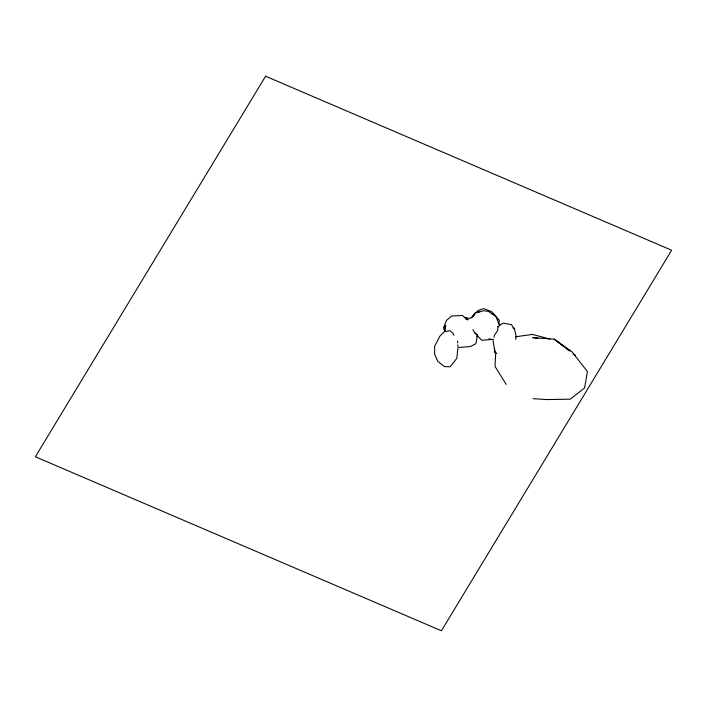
<?xml version="1.0" encoding="UTF-8"?>
<svg xmlns="http://www.w3.org/2000/svg" width="707" height="707" viewBox="0 0 707 707"><rect width="100%" height="100%" fill="white"/><g stroke="black" fill="none" stroke-linecap="round" stroke-linejoin="round"><path stroke-width="1.06" d="M444.615 331.556L444.906 326.378L445.825 325.609L445.596 326.289M495.731 351.936L495.015 366.412L506.185 384.396M458.154 346.094L456.819 358.343L450.12 366.783L444.526 366.615L437.81 361.401L434.628 354.207L434.672 346.103L439.904 336.17L444.774 331.141M444.756 331.521L445.41 326.643M515.703 339.404L516.172 336.214L514.502 328.994L511.302 324.593L502.969 323.17L497.896 326.661L497.693 330.505L494.37 335.383L494.052 337.248M498.753 323.974L499.336 320.315L491.648 311.628L483.685 308.65L478.02 310.523L476.041 312.856M457.712 345.449L457.862 344.875M476.872 336.788L477.587 334.826L475.846 343.699L470.615 346.492L459.197 347.446M443.466 327.986L446.444 320.404L451.685 315.976L462.396 315.472L467.716 319.891L465.418 318.751M445.993 331.327L450.005 330.682L452.904 333.121L453.929 335.259M475.44 313.104L472.736 316.727L474.052 315.181M471.242 317.673L475.06 313.104M469.041 318.477L472.126 317.434M466.708 319.555L468.449 318.998M493.583 339.316L481.741 340.253L474.697 332.776L472.895 329.577M476.765 312.521L480.327 311.681M475.334 312.68L483.862 310.727L488.36 311.38L495.695 316.056L499.575 325.193M515.624 336.779L532.398 334.411L549.966 339.06M497.896 326.661L498.771 326.705M533.087 398.695L547.289 399.57L570.249 399.172L584.618 387.931L587.411 371.555L571.901 351.688L554.226 339.174L532.68 337.628L538.009 338.353M464.358 317.399L468.034 318.026M488.979 338.697L491.674 339.616M491.992 313.97L493.451 314.836M493.062 340.518L494.9 352.36L496.641 353.403M474.697 332.776L476.863 334.314M562.896 345.847L554.226 339.174L569.939 351.14M566.369 348.524L568.101 349.859M512.982 327.748L514.502 328.994M493.477 313.722L495.324 316.215M443.793 328.87L444.809 331.671M457.553 341.021L457.747 343.01M494.661 349.09L494.9 352.36M265.593 76.215L35.35 456.766L441.407 630.785L671.65 250.234L265.593 76.215M575.038 355.206L573.306 353.862L575.038 355.206"/></g></svg>
